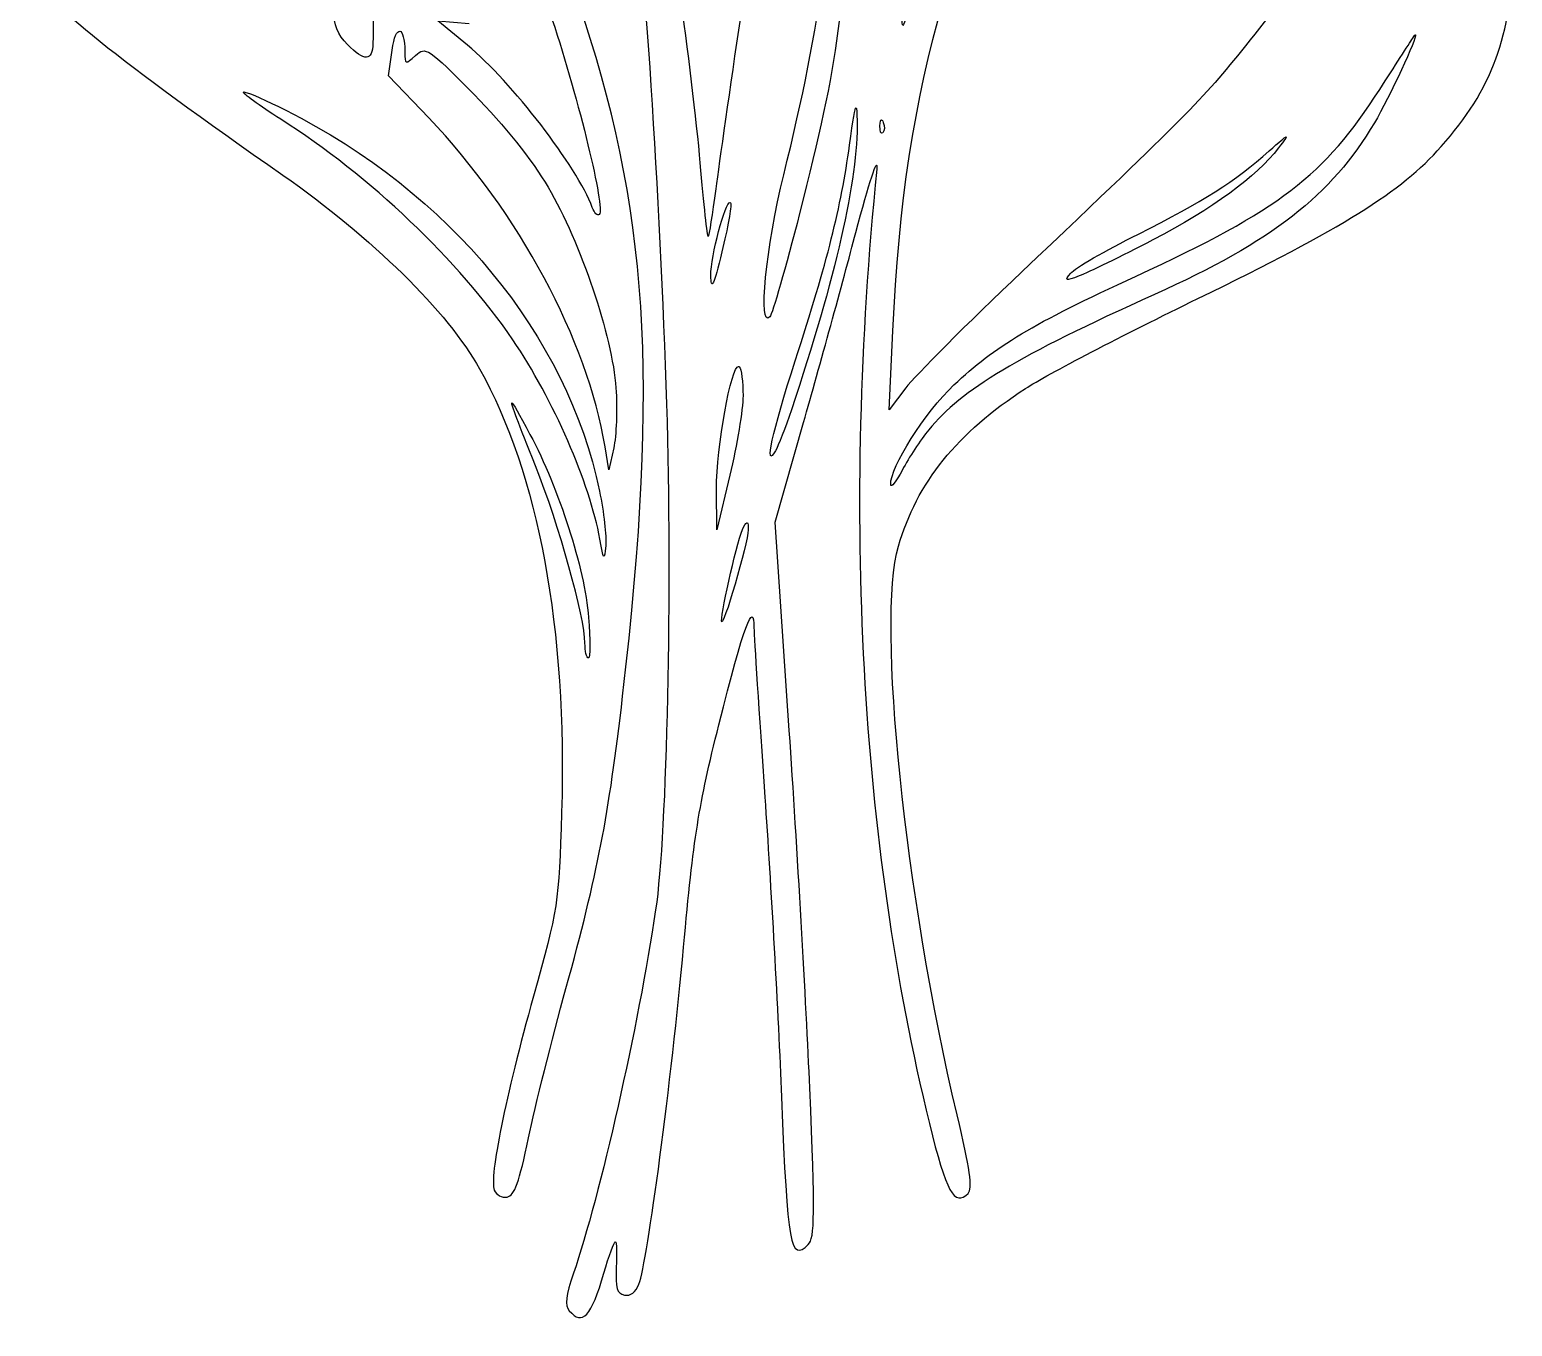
# Model space of a CAD drawing. Extents: x 11 to 129, y -2 to 168.
# Drawn here: x 40.6 to 112.5, y -1.8 to 61.1 of the extents above; entities that cross this region are included whole.
import ezdxf

# ---------------------------------------------------------------- set-up
doc = ezdxf.new("R2010")
doc.units = 0
doc.layers.get('0').update_dxf_attribs({"linetype": 'CONTINUOUS'})

msp = doc.modelspace()

# ---------------------------------------------------------------- linework, layer by layer
at = {"color": 7}
for points in [[(61.810525, 60.313423), (60.36634, 61.502397), (61.895411, 61.36349)], [(58.527487, 60.998035), (58.527487, 60.998035)], [(107.794558, 60.816685), (107.794558, 60.816685)], [(59.935841, 56.79116), (57.98509, 58.83286), (58.155967, 60.079709)], [(51.008359, 58.044072), (51.008359, 58.044072)], [(80.657127, 57.283945), (80.657127, 57.283945)], [(81.894053, 56.698555), (81.894053, 56.698555)], [(101.511255, 55.873385), (101.511255, 55.873385)], [(74.543048, 52.694527), (74.543048, 52.694527)], [(83.068693, 43.693182), (82.266674, 42.634848), (82.441963, 46.471307)], [(74.957562, 44.741592), (74.957562, 44.741592)], [(63.963573, 42.965576), (63.963573, 42.965576)], [(77.418737, 27.075694), (76.728616, 37.181674), (78.11437, 42.024653)], [(68.902461, 40.782765), (68.667091, 39.724432), (68.483536, 40.841193)], [(74.536983, 39.459848), (73.903086, 36.814015), (73.889856, 38.79839)], [(75.386407, 37.159077), (75.386407, 37.159077)], [(63.111394, 4.788958), (63.111944, 4.788958)]]:
    msp.add_lwpolyline(points, dxfattribs=at)
for points in [[(82.441963, 46.471307), (82.993264, 58.563135), (85.49528, 67.024349), (91.126908, 75.840057)], [(77.15195, 54.036186), (79.016183, 61.570893), (79.599398, 66.223831), (79.704077, 74.384848)], [(80.194658, 69.357765), (80.212486, 62.529692), (79.832527, 59.656469), (77.920342, 52.159848)], [(69.781098, 68.564015), (70.318399, 65.56883), (71.152385, 52.865006), (71.466162, 42.899432)], [(104.189609, 67.029982), (104.394883, 66.824705), (101.956624, 63.285288), (99.54562, 60.288619)], [(109.036996, 55.397135), (111.499094, 58.159548), (112.489257, 60.851598), (112.489257, 64.783231)], [(83.514077, 63.007765), (82.75427, 60.455342), (82.722782, 60.62925), (83.296895, 64.217683)], [(40.575507, 63.856636), (41.211221, 62.523534), (44.949821, 59.527214), (52.855481, 54.01579)], [(56.931168, 63.495592), (57.14746, 63.268476), (57.295133, 61.743511), (57.228272, 60.428076)], [(55.988591, 60.349805), (55.076618, 61.261775), (55.095803, 62.654942), (56.028827, 63.266286)], [(73.103272, 54.607796), (72.928793, 56.608243), (72.481804, 60.328858), (72.109982, 62.875473)], [(69.336818, 28.744223), (71.133183, 44.205565), (70.601738, 52.424195), (67.152904, 62.519388)], [(65.92204, 61.552557), (67.212292, 57.685819), (68.491825, 52.392478), (68.205725, 52.106381)], [(75.046857, 61.684848), (74.554534, 58.337868), (74.016692, 54.58771), (73.851824, 53.351024)], [(57.228272, 60.428076), (57.182568, 59.528919), (56.831696, 59.506697), (55.988591, 60.349805)], [(58.155967, 60.079709), (58.243064, 60.715133), (58.395596, 61.017147), (58.527487, 60.998035)], [(58.527487, 60.998035), (58.659378, 60.97892), (58.770311, 60.639057), (58.774432, 59.990411)], [(107.794558, 60.816685), (107.891577, 60.744712), (106.528915, 57.784221), (105.796952, 56.549727)], [(106.057127, 58.176914), (106.757224, 59.266859), (107.477182, 60.382616), (107.657305, 60.656831)], [(107.657305, 60.656831), (107.736826, 60.777893), (107.780698, 60.826966), (107.794558, 60.816685)], [(58.774432, 59.990411), (58.778332, 59.377532), (58.797828, 59.371193), (59.292022, 59.818434)], [(59.292022, 59.818434), (59.789097, 60.268279), (59.877895, 60.209052), (62.136294, 57.92115)], [(67.863971, 52.452544), (67.12296, 54.432928), (63.952735, 58.549842), (61.810525, 60.313423)], [(99.54562, 60.288619), (97.390376, 57.609836), (96.708476, 56.92048), (88.720854, 49.349203)], [(52.760674, 56.722809), (51.706351, 57.391825), (50.890582, 57.985821), (50.947726, 58.042968)], [(50.947726, 58.042968), (50.954869, 58.050111), (50.975585, 58.05043), (51.008359, 58.044072)], [(51.008359, 58.044072), (51.23778, 57.999559), (52.060946, 57.638532), (52.997145, 57.167089)], [(62.136294, 57.92115), (63.585454, 56.453055), (64.942934, 54.752661), (65.724154, 53.427091)], [(94.250095, 49.122652), (101.186268, 52.314018), (103.364016, 53.984155), (106.057127, 58.176914)], [(52.997145, 57.167089), (60.962055, 53.156144), (66.630959, 46.27149), (68.211787, 38.689799)], [(80.339627, 55.46714), (80.513518, 56.733369), (80.606412, 57.298545), (80.657127, 57.283945)], [(80.657127, 57.283945), (80.687556, 57.275185), (80.702678, 57.057626), (80.710594, 56.657765)], [(64.009874, 46.030334), (61.421699, 49.844678), (57.046433, 54.003301), (52.760674, 56.722809)], [(68.483536, 40.841193), (67.636878, 45.994156), (64.296877, 52.226515), (59.935841, 56.79116)], [(80.710594, 56.657765), (80.766037, 53.858081), (79.665511, 49.020504), (77.519609, 42.634848)], [(81.957443, 56.067966), (81.869526, 55.980048), (81.80705, 56.136317), (81.818536, 56.415229)], [(81.818536, 56.415229), (81.826473, 56.607871), (81.85395, 56.704628), (81.894053, 56.698555)], [(81.894053, 56.698555), (81.918116, 56.694911), (81.946716, 56.654232), (81.97839, 56.575082)], [(81.97839, 56.575082), (82.054821, 56.384088), (82.045361, 56.155884), (81.957443, 56.067966)], [(105.796952, 56.549727), (103.709608, 53.029313), (100.844404, 50.79273), (95.133143, 48.226376)], [(77.709228, 45.016098), (79.283269, 49.881923), (79.920078, 52.412048), (80.339627, 55.46714)], [(97.232721, 48.027387), (104.279977, 51.449676), (107.072472, 53.192988), (109.036996, 55.397135)], [(100.696559, 55.187675), (101.195327, 55.630386), (101.451359, 55.85388), (101.511255, 55.873385)], [(101.511255, 55.873385), (101.571148, 55.892892), (101.434505, 55.708251), (101.148555, 55.334848)], [(80.647204, 51.233807), (81.278321, 53.6349), (81.736308, 55.0203), (81.664748, 54.312343)], [(94.35152, 51.159943), (97.502492, 52.738937), (99.03048, 53.708848), (100.696559, 55.187675)], [(101.148555, 55.334848), (100.082714, 53.943047), (97.935573, 52.371837), (95.051564, 50.873863)], [(52.855481, 54.01579), (57.171249, 51.007058), (60.860232, 47.376004), (62.401981, 44.619223)], [(73.486368, 51.036471), (73.450216, 51.000319), (73.277753, 52.607354), (73.103272, 54.607796)], [(76.473403, 47.145993), (75.893414, 46.518071), (76.29133, 50.557794), (77.15195, 54.036186)], [(81.664748, 54.312343), (79.978693, 37.631822), (80.852086, 21.773224), (84.214671, 8.018529)], [(65.724154, 53.427091), (67.294873, 50.761906), (68.840437, 46.18423), (69.011049, 43.693182)], [(73.851824, 53.351024), (73.686961, 52.114337), (73.522521, 51.072624), (73.486368, 51.036471)], [(73.614799, 49.152968), (73.596664, 50.063646), (74.322539, 52.751132), (74.543048, 52.694527)], [(74.57998, 52.645468), (74.626727, 52.505232), (74.4331, 51.445499), (74.149481, 50.290676)], [(74.543048, 52.694527), (74.557746, 52.690753), (74.570144, 52.674977), (74.57998, 52.645468)], [(68.205725, 52.106381), (68.120748, 52.021407), (67.967053, 52.177055), (67.863971, 52.452544)], [(77.920342, 52.159848), (77.252206, 49.540473), (76.601094, 47.284236), (76.473403, 47.145993)], [(78.11437, 42.024653), (78.876443, 44.688458), (80.016088, 48.832714), (80.647204, 51.233807)], [(91.070687, 49.264866), (91.266665, 49.501007), (92.743203, 50.353996), (94.35152, 51.159943)], [(95.051564, 50.873863), (93.509911, 50.073123), (91.903186, 49.287216), (91.48134, 49.127063)], [(74.149481, 50.290676), (73.745666, 48.646464), (73.629814, 48.399799), (73.614799, 49.152968)], [(88.720854, 49.349203), (86.053013, 46.820415), (83.509626, 44.275265), (83.068693, 43.693182)], [(85.40695, 43.838701), (87.391624, 45.718707), (89.200744, 46.799418), (94.250095, 49.122652)], [(91.48134, 49.127063), (90.787878, 48.863792), (90.748519, 48.876681), (91.070687, 49.264866)], [(95.133143, 48.226376), (88.505239, 45.24813), (85.791994, 43.621596), (84.182148, 41.660851)], [(88.880157, 43.671685), (89.900935, 44.332023), (93.659833, 46.292318), (97.232721, 48.027387)], [(68.23053, 36.365877), (67.750944, 39.062192), (65.969063, 43.142958), (64.009874, 46.030334)], [(62.401981, 44.619223), (65.249916, 39.526853), (66.6496, 31.954857), (66.377896, 23.109702)], [(73.889856, 38.79839), (73.876383, 40.799388), (74.607019, 44.798443), (74.957562, 44.741592)], [(74.957562, 44.741592), (74.968868, 44.73976), (74.980154, 44.733882), (74.990633, 44.723403)], [(74.990633, 44.723403), (75.096457, 44.617575), (75.180105, 43.985327), (75.176944, 43.318354)], [(76.753971, 40.650473), (76.173457, 39.657429), (76.586935, 41.546746), (77.709228, 45.016098)], [(69.011049, 43.693182), (69.080815, 42.674534), (69.032018, 41.364848), (68.902461, 40.782765)], [(75.176944, 43.318354), (75.173767, 42.651384), (74.885717, 40.915057), (74.536983, 39.459848)], [(82.338333, 39.004545), (82.309056, 39.851429), (83.985314, 42.492044), (85.40695, 43.838701)], [(82.710954, 36.016957), (83.607202, 39.09914), (85.56312, 41.525901), (88.880157, 43.671685)], [(65.106793, 39.921214), (64.279546, 41.990171), (63.909846, 42.939259), (63.963573, 42.965576)], [(63.963573, 42.965576), (64.005358, 42.986046), (64.303204, 42.448249), (64.841106, 41.444223)], [(71.466162, 42.899432), (71.744245, 34.067708), (71.485991, 22.081854), (70.937549, 18.37366)], [(77.519609, 42.634848), (77.226194, 41.761723), (76.881575, 40.868755), (76.753971, 40.650473)], [(64.841106, 41.444223), (66.257867, 38.799764), (67.481662, 34.978396), (67.685928, 32.561939)], [(84.182148, 41.660851), (83.785521, 41.177774), (83.211103, 40.306515), (82.905535, 39.724432)], [(67.507335, 31.323909), (67.503215, 32.565885), (66.243395, 37.078553), (65.106793, 39.921214)], [(82.905535, 39.724432), (82.599962, 39.142348), (82.344768, 38.818493), (82.338333, 39.004545)], [(68.211787, 38.689799), (68.422458, 37.679418), (68.558799, 36.48679), (68.514406, 36.039558)], [(74.138454, 32.396024), (74.116339, 32.933696), (74.953543, 36.503254), (75.205607, 36.946307)], [(75.429401, 36.814015), (75.426835, 36.207412), (74.160016, 31.871993), (74.138454, 32.396024)], [(75.205607, 36.946307), (75.296384, 37.105864), (75.352964, 37.178852), (75.386407, 37.159077)], [(75.386407, 37.159077), (75.419847, 37.139299), (75.430388, 37.026757), (75.429401, 36.814015)], [(68.514406, 36.039558), (68.440591, 35.295882), (68.415865, 35.323899), (68.23053, 36.365877)], [(85.560738, 8.434697), (83.033506, 19.050796), (81.655466, 32.387148), (82.710954, 36.016957)], [(74.006716, 27.357917), (75.226805, 32.19054), (75.68891, 33.466586), (75.705561, 32.051515)], [(67.685928, 32.561939), (67.777329, 31.480766), (67.77508, 30.596307), (67.680967, 30.596307)], [(75.705561, 32.051515), (75.710692, 31.614954), (75.948512, 27.924015), (76.234174, 23.849432)], [(67.680967, 30.596307), (67.586852, 30.596307), (67.508747, 30.923727), (67.507335, 31.323909)], [(66.587356, 14.569172), (68.126618, 20.153559), (68.655698, 22.88181), (69.336818, 28.744223)], [(72.291332, 16.57339), (72.771881, 21.88267), (73.022144, 23.458145), (74.006716, 27.357917)], [(78.411476, 9.749344), (78.244957, 13.720767), (77.798196, 21.51757), (77.418737, 27.075694)], [(76.234174, 23.849432), (76.519834, 19.774848), (76.883014, 13.229344), (77.041155, 9.303964)], [(66.377896, 23.109702), (66.242658, 18.707269), (66.198056, 18.414292), (65.016394, 14.19214)], [(70.937549, 18.37366), (70.111106, 12.785815), (68.228896, 4.459021), (66.956672, 0.76123)], [(70.12671, 0.224344), (70.540547, 1.312813), (71.708478, 10.133736), (72.291332, 16.57339)], [(64.773308, 7.315731), (65.092165, 8.8422), (65.908499, 12.106306), (66.587356, 14.569172)], [(65.016394, 14.19214), (63.651669, 9.315899), (62.864622, 5.432044), (63.111394, 4.788958)], [(78.337613, 2.152495), (78.659835, 2.474618), (78.670556, 3.57041), (78.411476, 9.749344)], [(77.041155, 9.303964), (77.333478, 2.04781), (77.471357, 1.28651), (78.337613, 2.152495)], [(84.214671, 8.018529), (85.028984, 4.687578), (85.432048, 3.962428), (86.098724, 4.629105)], [(86.098724, 4.629105), (86.31831, 4.848691), (86.178288, 5.840561), (85.560738, 8.434697)], [(63.734267, 4.451615), (64.088024, 4.519744), (64.326632, 5.177353), (64.773308, 7.315731)], [(63.111944, 4.788958), (63.201812, 4.55477), (63.481743, 4.402983), (63.734267, 4.451615)], [(68.429519, 0.764534), (68.67188, 1.601278), (68.920498, 2.28589), (68.981836, 2.28589)], [(68.981836, 2.28589), (69.043177, 2.28589), (69.064522, 1.724818), (69.029241, 1.039041)], [(66.956672, 0.76123), (66.578364, -0.338334), (66.526977, -0.793075), (66.749414, -1.061091)], [(66.749414, -1.061091), (67.379709, -1.820551), (67.819166, -1.342686), (68.429519, 0.764534)], [(69.029241, 1.039041), (68.977513, 0.033644), (69.054483, -0.226325), (69.427217, -0.303169)], [(69.427217, -0.303169), (69.721465, -0.363832), (69.975913, -0.172288), (70.12671, 0.224344)]]:
    msp.add_open_spline(points, degree=3, dxfattribs=at)

doc.saveas('drawing.dxf')
